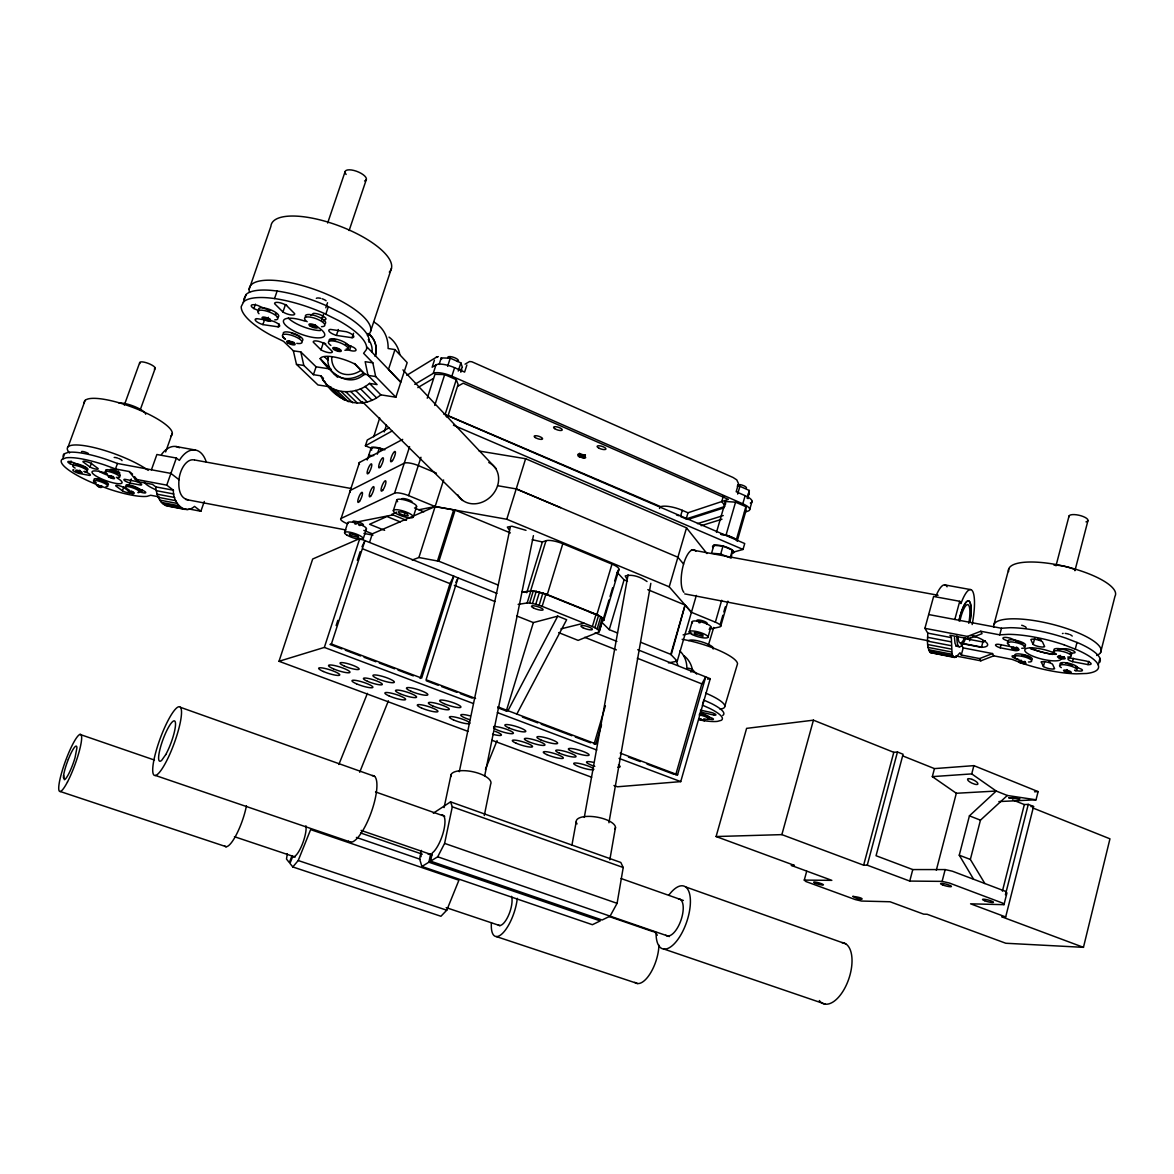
<?xml version="1.0" encoding="UTF-8"?>
<svg xmlns="http://www.w3.org/2000/svg" width="1174" height="1174" viewBox="0 0 1174 1174"><rect width="100%" height="100%" fill="white"/><g stroke="black" fill="none" stroke-linecap="round" stroke-linejoin="round"><path stroke-width="1.5" d="M747.999 498.701L749.335 490.483L739.899 486.271L737.228 486.095M1064.216 644.878L1077.042 649.838A56.895 14.748 13.9 0 1 1086.698 673.465L1076.485 673.847A56.895 14.748 13.9 0 1 1022.715 663.442L1012.105 659.392L993.732 655.84L992.529 653.566L979.586 658.57L961.286 655.019L959.994 652.744L955.944 657.293L930.395 652.568C926.271 647.138 927.739 639.492 927.768 633.109L924.907 628.325L933.609 596.465L959.73 601.293L960.934 603.583A34.897 8.247 -78.7 0 1 972.688 591.373A34.897 8.247 -78.7 0 1 972.175 624.553M955.944 657.293L953.714 657.117L952.07 654.3L951.351 637.629L949.986 635.251L968.741 638.803L982.036 633.667L980.76 631.26L967.435 636.44L924.907 628.325M194.356 459.973A20.237 11.491 -80.6 0 0 179.314 477.143C178.11 485.053 178.331 498.26 188.339 499.845M68.327 759.329L70.058 755.22A17.874 2.994 -69.9 0 1 76.912 747.926L75.019 757.758A17.874 2.994 -69.9 0 1 64.321 779.727L63.616 775.266A17.874 2.994 -69.9 0 1 66.713 763.672L68.327 759.329M63.396 777.79L63.616 775.266M287.322 853.645L286.5 859.074L289.303 862.567L292.077 855.67M441.6 814.815A20.838 6.706 -70.5 0 1 444.066 829.167A20.838 6.706 -70.5 0 1 433.793 851.62L432.34 852.882L430.579 861.158L602.115 920.005L610.069 916.146L617.098 903.334L623.218 867.513L620.811 862.464L450.552 801.871L433.323 813.186M609.834 859.779L615.484 827.406M608.939 822.739L650.822 583.346M584.285 817.398L628.061 574.805M571.929 845.148L576.199 821.829M962.357 643.675L981.464 647.344A21.455 5.547 14.4 0 0 975.755 636.748L972.292 635.794M484.642 776.043L533.422 535.638M484.29 815.534L490.629 784.276A20.457 7.851 11.5 0 0 471.904 771.553A20.457 7.851 11.5 0 0 450.86 776.616M459.313 771.714L510.206 527.61M430.579 861.158L437.697 856.8L444.608 843.402L452.298 806.817L450.552 801.871M421.437 850.416L419.602 858.957L421.906 866.485L428.906 862.186L430.667 853.924L429.391 854.364A20.838 6.706 -70.5 0 1 427.762 853.718M444.095 807.58L451.08 774.561M558.692 632.61L578.136 640.388L599.151 631.832L603.01 618.83L598.593 615.367L589.319 611.992M981.464 647.344L983.166 640.916A21.44 5.606 14.4 0 0 985.309 640.74M806.685 871.269L804.278 880.089L805.863 881.513L855.23 899.563L861.525 901.045L890.024 901.764L923.659 914.15L927.137 914.267L1005.795 943.25L1083.455 947.345L1109.958 838.823L1032.973 808.02M1005.414 894.764L1028.277 804.381L1033.56 806.509L1005.678 916.953L1001.774 916.821L1083.455 947.345M1005.678 916.953L970.575 903.819L1003.975 904.67L1006.925 893.003L1005.81 891.477L952.378 871.211L945.173 869.582L912.77 869.567L876.053 855.729L903.07 754.251L897.464 752.006L893.796 752.329L813.435 720.176L746.605 728.364L716.096 836.534L794.446 865.399L791.232 865.399L831.823 880.353L804.278 880.089M998.883 801.578L1036.04 799.788L1038.11 791.614L973.877 765.639L934.445 768.603L902.733 755.909M1002.405 891.154L1024.344 804.572L1028.277 804.381M1087.931 664.601A6.486 1.688 13.6 0 0 1091.086 663.589A6.486 1.688 13.6 0 0 1086.522 661.109L1071.084 658.159A6.472 1.673 13.7 0 0 1067.973 659.172A6.472 1.673 13.7 0 0 1072.552 661.652L1087.931 664.601L1088.768 661.3M1100.581 652.553L1114.977 596.275A54.943 16.01 13.5 0 0 1064.407 566.279A54.943 16.01 13.5 0 0 1008.627 571.591M1098.262 664.968L1099.95 658.35M973.613 879.267L959.261 855.2L969.431 815.842L996.227 791.041L1007.321 795.488L1036.04 799.788M984.869 883.538L970.355 859.441L980.451 820.171L1007.321 795.488M1066.447 671.777L1065.023 670.941L1069.69 671.851L1066.447 671.777L1067.019 669.562M1075.267 649.149L1076.998 642.457L1065.948 638.172A56.851 14.895 13.9 0 0 1010.124 627.694L1001.481 628.251L928.663 614.545M1072.552 661.652L1073.403 658.365M936.309 870.227L956.326 793.272L932.332 776.63L934.445 768.603M716.096 836.534L781.869 834.626L863.638 865.194L867.263 865.179L909.762 881.072L942.106 881.381L945.173 869.582M956.326 793.272L996.227 791.041L971.734 773.901L973.877 765.639M1074.914 570.725L1087.931 520.742M1060.401 657.968L1058.933 657.102L1059.286 655.752L1060.753 656.618L1060.401 657.968L1062.808 658.423L1064.084 656.677L1062.808 658.423M1058.933 657.102L1060.21 655.356M1041.279 661.989A6.34 1.585 14.1 0 1 1046.313 661.945A6.34 1.585 14.1 0 1 1052.52 664.161L1054.619 668.681A6.31 1.6 13.9 0 1 1049.527 668.71A6.31 1.6 13.9 0 1 1043.407 666.509L1044.655 661.681M909.762 881.072L912.77 869.567M1016.787 649.604L1017.11 648.371L1012.883 648.312L1016.787 649.604L1017.594 649.178L1016.053 648.312L1016.376 647.079L1017.931 647.945M1021.307 662.752L1019.854 661.916L1020.221 660.536L1021.674 661.373L1021.307 662.752L1023.625 663.193L1024.858 661.432L1023.625 663.193M1019.854 661.916L1021.072 660.14M1033.105 644.394L1030.86 639.595A6.53 1.702 14.1 0 1 1036.04 639.478A6.53 1.702 14.1 0 1 1042.439 641.782L1044.64 646.595A6.501 1.702 13.9 0 1 1039.416 646.683A6.501 1.702 13.9 0 1 1033.105 644.394L1034.837 637.79M1055.984 565.839L1069.059 515.944M1018.137 649.648A6.369 1.644 14.1 0 1 1015.231 650.675L1000.233 647.799L1001.099 644.555M1012.883 648.312L1013.221 647.079L1014.762 647.945L1014.439 649.178M863.638 865.194L893.796 752.329M867.263 865.179L897.464 752.006M993.938 624.568L1008.818 568.788M980.76 631.26L999.72 634.855L1001.481 628.251M961.286 655.019L963.194 647.901L960.626 643.337M969.519 640.784L970.458 637.277M954.814 619.476L959.73 601.293M781.869 834.626L813.435 720.176M613.958 785.509L617.392 786.785L680.729 781.62L710.241 678.689L705.706 676.884L701.832 683.899L675.681 774.943L677.589 774.781L705.706 676.884L637.761 649.721M720.704 626.3L727.924 601.161M732.444 552.411L743.025 549.447L744.727 543.547L443.655 413.952M738.138 484.906L736.186 491.73L745.138 495.677A14.073 4.27 16 0 1 750.318 503.044M747.09 498.275L749.335 490.483M730.125 557.973L732.4 550.092L722.993 546.071L713.851 545.338L711.561 553.218L720.719 553.967L728.555 557.312M708.054 636.954L710.93 626.975M716.463 532.394L725.429 501.503L735.555 502.164L745.886 506.684L736.48 539.35L726.09 534.874L721.262 534.508M731.226 558.061L732.4 550.092M737.155 541.287L746.018 510.514L745.886 506.684M709.096 629.249L719.501 627.004A10.727 2.642 16 0 0 715.377 622.176L721.672 600.296M749.746 509.369L752.064 501.283M720.454 623.658L722.861 615.279M723.83 611.933L725.268 606.914M448.629 415.919L660.713 506.669A16.304 4.696 16.5 0 1 682.299 510.338L680.494 516.487L686.188 518.937L687.979 512.774L728.35 499.361L463.216 383.194L457.933 386.173M723.243 496.499L721.775 501.518L725.136 506.082M668.432 662.884L677.237 661.182L696.343 595.409M689.211 632.023L692.102 622.059M737.654 494.078L739.899 486.271M726.09 534.874L735.555 502.164M720.719 553.967L722.993 546.071M744.521 512.187L747.985 511.101A14.088 4.212 16 0 0 742.79 503.793L745.138 495.677M677.237 661.182L670.75 654.358L685.102 605.05L647.813 589.656M671.19 654.828L685.102 605.05M715.377 622.176L691.442 612.314L669.224 586.824L686.526 527.845L525.614 458.726L479.168 451.036M605.402 705.823L594.059 744.125L595.849 743.905L601.528 724.754M617.553 632.991L609.233 629.66L624.084 579.853L617.069 572.281M659.539 508.445L659.979 506.919M608.998 599.987L602.761 620.841A13.134 3.067 16.8 0 0 596.788 614.883L611.992 564.136L562.801 543.723A13.207 3.434 17.2 0 0 545.998 540.715L542.359 541.962L532.233 539.702M610.025 596.524L612.623 587.836M614.706 580.881L617.304 572.193M603.774 620.342L618.859 569.874M599.327 631.04L597.126 628.882L600.824 616.629M598.637 630.042L602.321 617.803M599.151 631.832L602.834 619.623M702.155 720.308L703.637 719.383L703.343 720.381L699.983 719.236L703.343 720.381M702.844 719.867L703.637 719.383M724.842 706.073L737.536 663.765A40.65 9.26 16.9 0 0 682.138 639.302M597.126 628.882L592.371 626.52L596.084 614.237M594.895 627.635L598.593 615.367M708.436 644.966L713.748 627.43M702.8 703.417L703.798 700.086L711.268 703.446A42.015 8.6 16.9 0 1 722.7 715.421M700.482 719.735L700.775 718.737M592.371 626.52L542.153 606.356L545.939 594L533.363 590.727L522.43 592.034M596.788 614.883L547.201 594.866L562.801 543.723M690.943 672.144L691.912 668.989L686.863 667.933A27.486 24.948 -44.5 0 0 679.937 650.983M526.759 592.753L542.359 541.962M530.355 591.681L545.998 540.715M518.13 604.375L527.17 602.966L530.956 590.625M527.17 602.966L529.577 603.084L533.363 590.727M529.577 603.084L532.512 603.524L536.298 591.153M578.577 456.422C573.176 449.246 596.95 462.086 578.577 456.422L579.545 453.252M579.472 456.862L580.44 453.707M532.512 603.524L535.77 604.272L539.556 591.901M580.499 457.273L581.468 454.103M581.57 457.596L582.539 454.441M582.642 457.831L583.595 454.676M497.791 707.775L506.302 710.989L533.363 622.587L557.738 616.145L566.646 619.725L516.839 714.056M583.61 457.948L584.579 454.793M542.153 606.356L539.13 605.256L542.902 592.885M584.432 457.948L585.4 454.793M347.533 523.824A10.742 2.568 18.4 0 1 341.135 518.424L394.567 493.168A11.432 2.92 18.2 0 1 408.625 495.633L435.143 506.537L506.772 519.26L525.614 458.726M420.131 678.455L449.994 583.625L453.766 576.141L421.671 678.102L331.391 644.012L329.997 644.438L341.913 648.928M437.491 560.981L453.692 509.854L435.128 506.581L372.349 533.818L369.605 542.241M412.206 560.042L418.898 557.503L438.915 561.245L455.116 510.103L510.352 532.908M418.898 557.503L443.611 479.961M408.625 495.633L420.967 457.273M404.179 515.474L408.244 515.812L407.393 514.109L402.462 512.084L398.397 511.761L399.263 513.464L404.179 515.474L405.309 511.996M414.774 384.368L433.235 373.391A15.042 4.696 18.7 0 1 451.858 376.208L454.587 367.682L464.611 372.085L466.885 365.011M458.242 371.043L460.868 362.883L450.244 358.158L441.233 357.923L439.135 364.439M427.248 398.221L434.967 374.33L444.682 374.579L456.29 379.672L445.313 413.864L446.56 416.931M413.248 517.074A10.463 2.612 18.2 0 0 399.189 510A10.463 2.612 18.2 0 0 397.531 514.241A10.463 2.612 18.2 0 0 413.248 517.074L416.594 506.625M460.648 370.911L461.558 368.108M460.824 372.217L461.866 368.959M447.734 416.755L458.095 384.456L456.29 379.672M434.409 360.183L432.135 367.227L435.98 364.894A15.027 4.755 18.8 0 1 454.587 367.682M394.567 493.168L409.609 446.634M433.235 373.391L435.98 364.894M393.393 510.485L396.768 500.036M434.747 405.412L444.682 374.579M447.617 366.317L450.244 358.158M359.758 538.543L312.68 559.015L279.016 661.285L324.347 647.417L359.758 538.543L496.91 593.398M363.25 538.734L366.435 528.916M336.146 625.551L337.818 620.4M357.336 560.306L360.125 551.721M331.391 644.012L364.953 540.627L361.988 546.746M373.714 436.787L379.701 417.973M367.198 460.003L371.263 447.573L379.334 447.998L382.68 449.407M344.554 532.585L347.768 522.753M384.221 431.944L386.437 425.149M395.873 397.208L375.665 376.546L372.848 362.839L363.617 353.315L366.479 349.47A66.36 20.618 20.1 0 0 338.758 320.649L323.686 313.165A66.36 20.618 20.1 0 0 243.693 301.718L241.228 306.59A66.36 20.618 20.1 0 0 271.003 335.25L283.536 341.311L293.339 350.806L300.808 351.936L303.831 365.481L313.443 374.682L320.854 375.827C328.603 395.139 355.326 395.726 369.502 383.399L380.846 394.846L395.873 397.208L407.173 362.634L394.978 349.588L388.11 348.517A39.446 32.446 -45.3 0 0 373.743 321.984M377.309 454.235L379.334 447.998M394.978 349.588L388.477 369.414L400.774 382.225L367.286 347.299M341.135 518.424L359.464 462.497L402.682 439.384M372.129 448.6L365.393 445.782L367.286 440.001L389.225 427.747M370.661 331.083L391.47 268.303M368.005 374.8L364.674 374.301L354.416 363.485L364.776 373.978C348.018 388.887 330.217 372.319 320.179 358.598L331.391 369.986M336.395 335.412L352.068 337.716A7.514 2.377 19.7 0 0 353.11 335.294A7.514 2.377 19.7 0 0 346.271 331.714L330.54 329.41A7.514 2.348 19.5 0 0 329.527 331.846A7.514 2.348 19.5 0 0 336.395 335.382L338.376 329.512M335.544 349.793L336.072 348.223L338.743 349.148L338.215 350.718L334.341 348.59L335.823 348.296L339.697 350.424L338.215 350.718M352.068 337.716L353.55 333.269M346.227 348.883L349.485 350.307L350.938 345.934M320.986 349.823L313.238 342.118A7.352 2.26 19.9 0 1 317.024 341.032A7.352 2.26 19.9 0 1 324.714 343.835L332.389 351.54A7.323 2.231 19.8 0 1 328.603 352.596A7.323 2.231 19.8 0 1 320.986 349.823L323.408 342.617A7.308 2.26 19.8 0 0 325.741 343.821M313.443 374.682L316.085 366.816L300.808 351.936M314.529 327.208L316.011 326.9L312.064 324.714L310.582 325.037L314.529 327.208L315.38 324.684M349.118 230.544L366.391 179.343M321.529 320.164L323.041 315.689A7.587 2.421 20.1 0 1 322.014 315.703M321.823 319.68L323.525 314.588M325.814 307.808L327.531 302.731M325.785 314.206L328.324 306.663M327.649 223.031L345.053 171.8M288.232 342.045L288.687 340.68L289.993 341.883L289.523 343.248L292.194 344.143L294.014 342.441L288.232 342.045L289.523 343.248M292.194 344.143L292.649 342.779M264.884 318.785L262.888 324.611L278.106 326.842L279.104 323.921M282.949 311.99L274.628 303.714A7.66 2.421 20.4 0 1 278.443 302.466A7.66 2.421 20.4 0 1 286.427 305.401L294.674 313.678A7.616 2.392 20.3 0 1 290.858 314.881A7.616 2.392 20.3 0 1 282.949 311.99L285.487 304.55A7.616 2.421 20.4 0 0 286.647 305.211M269.682 318.565L269.169 320.062L267.731 320.385L265.016 319.46L265.529 317.963M274.54 298.578L277.123 291.035M268.391 317.303L267.877 318.8L269.169 320.062M267.731 320.385L268.244 318.888L263.724 318.198L265.016 319.46M243.341 302.408L245.909 294.982M249.152 289.318L270.901 226.318A63.998 22.233 20.6 0 1 340.753 226.509A63.998 22.233 20.6 0 1 389.298 272.104M258.94 310.772L253.892 308.571L255.418 304.139M188.882 508.958L200.871 511.262L204.305 501.474M200.871 511.262L194.532 506.405C183.716 516.061 172.461 501.034 173.4 490.218L166.752 485.141L176.364 458.036L156.89 454.499L151.431 469.791M138.429 491.128L141.482 492.361L142.436 489.69M165.637 451.931L172.299 433.191M130.446 492.596A5.386 1.189 19.9 0 1 127.584 492.698A5.386 1.189 19.9 0 1 122.404 490.82L123.872 486.843M129.859 483.042L140.675 485.082A5.488 1.218 20 0 0 140.88 483.717A5.488 1.218 20 0 0 135.656 481.325L124.826 479.286A5.488 1.218 20 0 0 124.649 480.65A5.488 1.218 20 0 0 129.859 483.042L131.312 479.007M129.888 492.229L130.241 491.231C139.662 495.281 124.928 491.745 131.4 492.009L131.767 490.996M131.635 493.051L131.987 492.038L133.631 492.332M113.438 476.483L113.1 478.17L109.652 477.026L110.077 475.852L113.511 477.011M109.652 477.026L111.677 475.646M111.413 477.862L111.838 476.688M97.31 484.789A48.501 10.654 20.1 0 1 62.105 459.283L66.037 457.831A48.501 10.654 20.1 0 1 105.058 465.109L115.492 468.954L117.473 463.481L170.905 473.401L179.02 479.711M140.044 410.401L155.247 368.181M117.488 473.841L118.457 471.126M124.327 405.059L139.633 362.81M99.673 486.931L100.069 485.86L101.698 486.168L101.316 487.239L99.673 486.931L97.941 486.124L98.337 485.038M101.316 487.239L101.61 485.669M79.04 471.992C84.396 472.682 73.14 469.101 79.04 471.992L79.715 470.172M73.727 469.644A5.459 1.189 20.2 0 0 73.683 471.038A5.459 1.189 20.2 0 0 78.922 473.401L79.891 470.745M91.513 462.967L90.031 467.032L83.031 461.881A5.562 1.233 20.3 0 1 85.335 461.353A5.562 1.233 20.3 0 1 91.161 463.407L98.117 468.543A5.547 1.262 20.2 0 1 95.754 469.072A5.547 1.262 20.2 0 1 89.972 467.032M62.648 459.093L64.629 453.678L68.019 452.401A48.472 10.771 20.2 0 1 107.039 459.621L117.473 463.481M68.165 446.692L85.13 400.363M73.214 464.963L70.102 463.715L71.086 461.015M292.81 866.955L298.211 860.527L310.626 829.622L458.917 880.207L446.766 910.217L440.925 916.263L292.81 866.955L289.963 863.404L292.737 856.492L293.427 856.829A17.478 4.681 -70.5 0 0 302.261 844.37A17.478 4.681 -70.5 0 0 305.9 825.792M338.86 764.479L367.418 693.364M359.684 772.228L388.403 700.819M485.42 769.352L497.057 740.603M243.766 299.223L246.247 294.292A66.302 20.824 20.1 0 1 326.225 305.622L341.282 313.12A66.302 20.824 20.1 0 1 368.915 342.133M455.835 582.363L458.095 577.872L426.074 679.761L475.558 698.457M557.738 616.145L507.975 710.696L506.302 710.989M363.588 374.946L364.776 373.978M310.655 315.498L313.37 313.399A7.631 2.421 20.1 0 1 321.104 315.131A7.631 2.421 20.1 0 1 326.049 318.976L323.29 321.06M325.565 383.282C338.406 402.168 362.062 410.372 380.846 394.846M932.728 652.773L934.049 651.893M436.038 357.41L438.328 356.588M406.791 375.313L437.139 356.735M417.827 387.611L433.118 378.615M465.036 364.175L469.571 361.519L471.904 361.783L733.075 477.495L736.758 479.858L738.314 483.174M365.393 445.782L391.984 431.078M396.709 512.143L391.705 514.388L406.439 520.361M955.724 655.943L980.818 660.815L993.732 655.84M64.629 453.678L64.086 453.883A48.472 10.771 20.2 0 0 63.264 456.598M686.188 518.937L724.197 506.684M687.832 519.48L723.903 507.887M697.503 523.648L723.228 515.562M701.157 525.703L721.981 519.216M560.923 628.897L584.021 623.145M683.107 634.885L691.765 633.006M352.611 521.828L353.433 520.992L357.938 521.784L392.952 514.872M414.481 507.96L418.898 509.765L435.143 506.537M707.584 679.144L710.241 678.689M1015.759 655.444L1012.179 655.928A6.296 1.614 14.1 0 0 1019.017 659.553M1057.569 649.78L1065.508 648.708A6.545 1.717 13.7 0 1 1072.566 650.425A6.545 1.717 13.7 0 1 1074.826 652.803L1070.042 653.434M932.332 776.63L971.734 773.901M999.72 634.855L1008.363 634.327A56.895 14.748 13.9 0 1 1064.216 644.878M1034.558 791.79L1038.11 791.614M1030.933 806.626L1033.56 806.509M115.492 468.954L129.169 471.522L135.245 479.212L138.649 481.766L152.444 484.363L155.804 486.902C156.347 494.988 160.31 506.376 170.069 506.185M957.705 646.287L956.619 646.228L955.034 643.455L954.462 637.555M373.743 455.615L368.724 455.336L369.208 456.246M748.308 493.975L749.335 494.049M256.71 318.638L271.986 320.869A7.455 2.289 20.3 0 1 278.884 324.42A7.455 2.289 20.3 0 1 278.106 326.842M372.848 362.839L365.158 361.68L368.02 375.372L377.074 384.588L369.502 383.399M293.339 350.806L296.479 364.351L303.831 365.481M316.085 366.816L330.833 369.091M368.02 375.372L375.665 376.546M330.995 386.994L317.963 384.955L296.479 364.351M497.585 485.698L516.222 488.912L677.912 557.239L683.591 564.092M175.953 446.531L195.266 450.009M944.688 584.872L970.502 589.583M194.811 460.017L350.923 488.472M691.471 549.858L938.07 595.262M135.245 479.212L166.752 485.141M155.804 486.902L173.4 490.218M78.922 473.401L89.503 475.411A5.459 1.189 20.2 0 0 89.576 474.032A5.459 1.189 20.2 0 0 84.337 471.654M156.303 490.673L173.884 494.005M972.233 636.088L975.755 636.748M1011.827 646.845L998.443 644.291A6.354 1.644 14.2 0 0 995.596 645.333A6.354 1.644 14.2 0 0 1000.233 647.799M964.5 638.48L983.827 642.163L983.166 640.916M1059.858 656.692L1063.732 658.012M157.125 494.181L174.691 497.512M185.624 499.434L345.948 529.988M363.955 533.422L372.965 535.139M159.048 496.851L150.683 495.267L147.029 496.353A48.501 10.654 20.1 0 1 108.962 489.074L102.27 486.608M158.285 497.336L175.821 500.682M159.723 500.095L177.245 503.441M927.768 633.109L951.351 637.629M962.431 643.396L981.523 647.065M927.533 637.291L951.072 641.826M684.736 593.883L928.883 640.872M955.812 646.067L959.407 646.757M963.194 647.901L992.529 653.566M161.425 502.384L178.932 505.745M163.362 504.174L180.84 507.52M165.475 505.422L187.488 509.531M167.721 506.097L185.169 509.443M927.504 641.121L951.013 645.656M1020.705 661.534L1024.491 662.811M927.68 644.511L951.16 649.061M928.076 647.402L951.512 651.966M928.678 649.75L952.07 654.3M929.456 651.467L952.804 656.031M930.395 652.568L954.77 657.543M714.247 715.127L703.49 712.735A4.769 0.969 16.8 0 1 700.423 711.488M942.106 881.381L949.326 883.009L1002.845 903.173L1003.975 904.67M521.682 591.579L525.072 592.356M535.77 604.272L539.13 605.256M357.938 521.784L358.334 521.887A5.723 1.365 18.4 0 1 362.854 524.103A5.723 1.365 18.4 0 1 362.473 525.424M60.241 791.511L226.23 846.733M496.294 936.559L637.526 983.533M234.433 836.695L295.188 857.049M446.193 907.634L500.007 925.67M298.211 860.527L446.766 910.217M356.412 837.429L420.043 859.236M428.906 862.186L600.252 920.9L592.4 924.701L421.906 866.485M155.408 775.456L350.967 842.213M664.073 949.106L825.351 1004.166M361.108 830.414L432.12 854.863M437.697 856.8L669.4 936.559M79.993 734.425L154.469 760.062M609.159 916.542L652.392 931.422A27.207 11.447 -71.6 0 1 657.293 935.267M360.55 832.953L422.302 854.188M444.608 843.402L617.098 903.334M375.533 791.936L444.711 816.326M621.105 878.534L683.371 900.487M180.444 707.32A36.541 7.396 -69.8 0 1 165.167 763.614A36.541 7.396 -69.8 0 1 155.746 752.343A36.541 7.396 -69.8 0 1 180.444 707.32L374.609 776.352M685.557 886.898L845.764 943.867M452.298 806.817L623.218 867.513M279.016 661.285L467.956 731.358M491.994 740.28L591.623 777.232M324.347 647.417L473.416 703.549M497.394 712.589L596.774 750.01M619.05 758.389L680.729 781.62M497.732 706.836L595.849 743.905M620.224 753.106L677.589 774.781M345.303 650.205L360.609 655.987M364.013 657.279L375.915 661.769M379.319 663.046L394.625 668.828M398.03 670.119L413.336 675.886M426.235 680.759L438.151 685.264M441.556 686.555L456.891 692.337M460.311 693.629L472.227 698.134M522.43 717.079L537.78 722.876M541.185 724.167L571.885 735.76M575.304 737.037L590.654 742.834M628.501 757.127L640.3 761.588M647.035 764.127L673.993 774.312M959.261 855.2L970.355 859.441M1076.998 642.457L1078.774 643.147A56.851 14.895 13.9 0 1 1099.715 662.327M969.431 815.842L980.451 820.171M584.725 637.321L616.379 649.882M516.648 615.939L533.363 622.587M595.203 632.742L616.878 641.386M1012.546 799.846L1024.344 804.572M362.927 548.948L449.994 583.625M454.323 585.356L494.812 601.484M637.321 658.218L701.832 683.899M438.915 561.245L497.981 584.975M640.828 642.339L670.75 654.358M83.002 466.46L72.025 462.057A5.532 1.218 20.3 0 0 67.931 461.617A5.532 1.218 20.3 0 0 70.102 463.715M545.939 594L595.512 614.017M384.617 530.325L369.605 524.279L386.95 516.516L400.275 521.916M363.837 530.384L371.997 533.671M704.283 714.995L712.471 718.327A4.711 0.954 16.7 0 1 712.926 719.545A4.711 0.954 16.7 0 1 708.494 718.782M418.898 509.765L423.887 511.805M624.084 579.853L627.474 581.262M506.772 519.26L669.224 586.824M436.434 473.166L418.296 465.579A11.402 3.096 18.4 0 0 404.252 463.187L350.336 490.38A10.713 2.7 18.6 0 0 350.322 492.2M516.222 488.912L560.526 507.652M453.457 425.208L743.025 549.447M682.299 510.338L687.979 512.774M1072.537 665.32L1069.514 664A6.398 1.644 13.7 0 0 1065.889 663.207M1075.575 666.656L1081.636 669.297A6.384 1.629 13.7 0 1 1081.137 671.044A6.384 1.629 13.7 0 1 1074.592 670.149M1023.112 643.748L1010.653 638.318A6.442 1.688 14.1 0 0 1004.122 637.453A6.442 1.688 14.1 0 0 1003.829 639.316L1008.495 641.342M451.858 376.208L742.79 503.793M269.903 310.772L257.62 305.401A7.587 2.348 20.5 0 0 251.53 305.137A7.587 2.348 20.5 0 0 253.892 308.571M345.494 343.835L353.682 347.416A7.396 2.289 19.6 0 1 355.649 350.644A7.396 2.289 19.6 0 1 349.485 350.307M702.287 705.09L709.756 708.436A42.029 8.511 16.9 0 1 721.232 720.337L717.446 721.379A42.029 8.511 16.9 0 1 698.662 719.765M526.011 530.34L511.937 526.216L507.329 527.097L509.399 530.178M101.228 486.74L97.941 486.124M111.251 476.82L113.012 477.657M122.448 490.82L115.786 485.933A5.4 1.174 20 0 1 118.104 485.464A5.4 1.174 20 0 1 123.754 487.459L130.373 492.332M129.169 471.522L132.589 474.091M176.364 458.036L179.373 460.384A30.186 17.14 -80.6 0 1 206.257 461.998M626.769 578.767L625.214 575.964C632.507 573.851 641.063 577.241 647.021 581.526M292.253 342.603L293.559 343.806M332.506 388.638L344.202 399.952M322.894 379.789L325.506 382.313M332.051 388.638L337.32 394.625M328.793 386.246L340.519 397.575M336.644 390.384L348.311 401.699M320.854 375.827L323.466 378.366M341.12 391.456L352.743 402.77M345.831 391.837L357.424 403.152M350.688 391.5L362.223 402.829M333.548 373.332L337.466 377.192M362.238 401.596L462.659 500.476M355.59 390.458L367.08 401.816M324.479 356.735L328.016 360.242L327.81 357.234A26.444 21.748 -45.2 0 0 338.303 376.619A26.444 21.748 -45.2 0 0 362.443 373.772M602.057 622.514L609.233 629.66M360.433 388.741L371.865 400.114M365.099 386.378L376.487 397.781M402.931 369.869L496.03 468.47M691.912 668.989L696.637 674.037M685.528 605.549L691.442 612.3M686.526 527.845L706.953 553.57M134.599 476.644L138.649 481.766M967.435 636.44L968.741 638.803M979.586 658.57L980.818 660.815M371.263 447.573L371.732 448.497M333.313 388.565L334.663 391.162M1041.294 661.989L1043.407 666.509M441.233 357.923L441.673 359.127M460.868 362.883L462.38 367.345M713.851 545.338L713.924 546.145M725.429 501.503L725.591 504.13M678.352 898.741A19.488 8.335 -71.1 0 1 680.979 920.196A19.488 8.335 -71.1 0 1 665.746 935.223M669.136 894.749A33.136 14.161 -71.1 0 1 690.224 897.552A33.136 14.161 -71.1 0 1 674.214 943.837A33.136 14.161 -71.1 0 1 656.09 932.449M841.802 942.561A32.05 15.981 -71.6 0 1 847.892 981.391A32.05 15.981 -71.6 0 1 819.305 1000.527M372.07 775.574A35.22 10.184 -70.3 0 1 371.233 812.379A35.22 10.184 -70.3 0 1 348.502 841.171M511.468 896.334A16.465 5.899 -71.1 0 1 508.195 916.102A16.465 5.899 -71.1 0 1 498.187 924.892M517.294 898.33A27.985 10.038 -71.1 0 1 502.252 933.638A27.985 10.038 -71.1 0 1 491.436 922.632M658.922 945.143A27.207 11.447 -71.6 0 1 649.809 974.171A27.207 11.447 -71.6 0 1 634.782 982.315M246.437 805.819A29.467 7.073 -70.3 0 1 235.578 836.123A29.467 7.073 -70.3 0 1 224.572 845.852M959.877 620.987A19.562 4.623 -78.8 0 1 967.875 604.654A19.562 4.623 -78.8 0 1 968.785 623.335M964.456 638.128A19.562 4.623 -78.8 0 1 958.101 636.631M965.747 638.01A23.392 5.518 -78.8 0 1 956.942 635.926M993.82 627.165A55.222 14.704 13.8 0 1 1056.424 625.39A55.222 14.704 13.8 0 1 1096.707 655.459M1052.608 654.461A55.222 14.704 13.8 0 1 1030.552 648.752M1054.032 565.178A17.639 5.224 13.4 0 1 1056.571 565.222M1057.935 565.31A17.639 5.224 13.4 0 1 1075.105 569.742M1069.059 516.765A9.744 3.126 13.1 0 1 1081.034 515.782A9.744 3.126 13.1 0 1 1085.994 521.858M1021.629 655.297A5.063 1.291 14 0 1 1024.154 655.782M1026.516 656.589A5.063 1.291 14 0 1 1027.441 657.044M1060.694 664.733A9.054 2.319 13.7 0 1 1068.868 663.295A9.054 2.319 13.7 0 1 1076.954 668.446M1069.499 664.484A5.122 1.306 13.7 0 1 1070.747 664.866M1054.575 650.807A9.231 2.421 13.7 0 1 1062.866 649.251A9.231 2.421 13.7 0 1 1071.128 654.564M1062.455 633.564A5.21 1.394 13.6 0 1 1063.13 633.388M1065.214 633.402A5.21 1.394 13.6 0 1 1069.103 634.283M1070.248 634.723A5.21 1.394 13.6 0 1 1071.172 635.193M1071.833 635.677A5.21 1.394 13.6 0 1 1072.17 636.117M1008.026 641.312A9.113 2.392 14.1 0 1 1018.9 641.077A9.113 2.392 14.1 0 1 1023.889 646.082M1016.009 641.43A5.151 1.35 14.1 0 1 1017.33 641.723M1021.674 625.272A5.151 1.379 14 0 1 1024.08 626.094M1025.019 626.564A5.151 1.379 14 0 1 1026.076 627.855M1014.996 655.327A8.952 2.289 14 0 1 1024.579 654.857A8.952 2.289 14 0 1 1031.682 659.729M1061.311 667.624A9.054 2.319 13.7 0 1 1062.353 664.66A9.054 2.319 13.7 0 1 1074.283 667.375A9.054 2.319 13.7 0 1 1075.252 670.809M1055.191 653.757A9.231 2.407 13.7 0 1 1056.835 650.66A9.231 2.407 13.7 0 1 1069.426 653.977A9.231 2.407 13.7 0 1 1067.738 657.058M1017.917 659.583A8.952 2.289 14.1 0 1 1016.567 655.826A8.952 2.289 14.1 0 1 1029.407 658.761A8.952 2.289 14.1 0 1 1028.483 662.004M1021.732 648.283A9.113 2.377 14.1 0 0 1024.462 647.901L1025.019 647.417A9.113 2.377 14.1 0 0 1021.483 644.335L1019.443 643.557A9.113 2.377 14.1 0 0 1010.653 641.885L1007.409 642.78A9.113 2.377 14.1 0 0 1009.317 645.01M1061.076 657.851A18.755 4.857 13.9 0 1 1039.592 658.482A18.755 4.857 13.9 0 1 1027.03 648.268A18.755 4.857 13.9 0 1 1056.395 654.05M1022.216 654.828A6.325 1.629 14 0 1 1025.783 655.606M1026.927 655.987A6.325 1.629 14 0 1 1030.376 658.056M1061.678 663.736A6.398 1.644 13.7 0 1 1061.883 663.457M1055.822 654.358A18.755 4.916 13.9 0 1 1030.376 647.666M1041.147 640.079A6.501 1.732 13.9 0 1 1037.537 639.096M1049.996 662.019A6.31 1.614 13.8 0 1 1048.808 661.696M935.986 595.937A34.75 8.585 -78.8 0 1 947.051 586.809M69.545 453.003A47.077 10.625 20.2 0 1 91.91 447.089A47.077 10.625 20.2 0 1 148.247 470.392M84.22 403.254A46.872 11.535 20.5 0 1 132.501 407.261A46.872 11.535 20.5 0 1 170.964 435.892M119.058 403.152A15.042 3.757 20.6 0 1 134.805 406.63A15.042 3.757 20.6 0 1 145.708 414.231M139.955 363.544A8.321 2.245 20.9 0 1 148.262 363.397A8.321 2.245 20.9 0 1 154.293 369.047M114.186 457.464A4.417 1.013 20.2 0 1 117.708 458.109M118.794 458.506A4.417 1.013 20.2 0 1 122.023 460.634M109.901 471.038A4.432 0.983 20.1 0 1 111.735 471.376M112.807 471.699A4.432 0.983 20.1 0 1 114.905 472.55M115.8 473.019A4.432 0.983 20.1 0 1 116.945 473.87M73.316 464.273A7.807 1.717 20.3 0 1 82.165 465.476A7.807 1.717 20.3 0 1 87.199 469.849M78.379 465.08A4.417 0.969 20.3 0 1 80.434 465.638M81.505 466.034A4.417 0.969 20.3 0 1 82.532 466.474M84.132 467.399A4.417 0.969 20.3 0 1 84.601 467.795M94.39 479.917A7.66 1.658 20.1 0 1 101.874 480.21A7.66 1.658 20.1 0 1 107.656 484.789M99.071 480.166A4.329 0.939 20.1 0 1 101.081 480.709M103.151 481.531A4.329 0.939 20.1 0 1 104.016 481.986M105.161 482.808A4.329 0.939 20.1 0 1 105.337 483.13M81.505 451.623A4.402 0.998 20.4 0 1 84.279 451.814A4.402 0.998 20.4 0 1 88.344 453.457M126.264 485.977A7.69 1.688 20 0 1 133.909 486.285A7.69 1.688 20 0 1 139.574 490.864M131.033 486.227A4.344 0.954 20 0 1 133.073 486.77M134.13 487.166A4.344 0.954 20 0 1 135.142 487.606M136.683 488.501A4.344 0.954 20 0 1 137.123 488.883M105.939 470.921A7.836 1.746 20.1 0 1 113.629 471.185A7.836 1.746 20.1 0 1 119.484 475.925M75.136 468.118A7.807 1.702 20.3 0 1 74.989 465.388A7.807 1.702 20.3 0 1 85.805 469.365A7.807 1.702 20.3 0 1 84.029 471.39M95.798 483.086A7.66 1.658 20.1 0 1 95.314 480.43A7.66 1.658 20.1 0 1 105.513 483.849A7.66 1.658 20.1 0 1 105.968 486.506M107.392 474.047A7.836 1.732 20.1 0 1 107.406 471.332A7.836 1.732 20.1 0 1 118.251 475.338A7.836 1.732 20.1 0 1 116.314 477.348M137.842 492.581A7.69 1.688 19.9 0 0 138.958 492.581L139.515 491.422A7.69 1.688 19.9 0 0 136.023 489.162L134.247 488.384A7.69 1.688 19.9 0 0 125.339 487.122L125.647 487.694A7.69 1.688 19.9 0 0 129.169 489.954M117.283 478.112A15.996 3.522 20.1 0 1 115.067 483.248A15.996 3.522 20.1 0 1 92.658 473.43A15.996 3.522 20.1 0 1 106.408 473.357M155.262 489.514A18.74 4.212 19.9 0 1 144.314 481.971M110.429 469.248A5.547 1.233 20.1 0 1 115.859 470.598A5.547 1.233 20.1 0 1 119.851 473.034M141.482 492.361A5.415 1.189 19.9 0 0 145.635 492.816A5.415 1.189 19.9 0 0 143.683 490.835L131.415 485.904A5.43 1.189 20 0 0 130.431 485.64M127.262 485.449A5.43 1.189 20 0 1 129.536 485.434M97.295 479.432A5.415 1.174 20.1 0 1 98.733 479.594M99.629 479.799A5.415 1.174 20.1 0 1 106.496 483.116M95.975 482.602A5.4 1.174 20.1 0 1 94.903 481.839M84.572 467.091A5.518 1.203 20.3 0 1 85.981 467.942M86.45 468.338A5.518 1.203 20.3 0 1 86.817 468.954M108.316 475.47A15.981 3.551 20.2 0 1 98.851 471.214M161.469 454.529A30.069 17.317 -80.7 0 1 179.431 447.764M705.721 693.115A40.811 8.482 16.9 0 1 720.029 709.125M688.742 640.593A13.061 3.023 16.9 0 1 703.813 642.53A13.061 3.023 16.9 0 1 713.132 648.987M699.572 713.337A6.692 1.35 16.8 0 1 707.35 715.744A6.692 1.35 16.8 0 1 708.597 717.798M700.32 714.203A3.771 0.763 16.8 0 1 701.92 714.438M703.784 714.966A3.771 0.763 16.8 0 1 705.442 715.641M706.044 715.979A3.771 0.763 16.8 0 1 706.484 716.698M699.102 714.907A6.692 1.335 16.8 0 1 708.333 718.194A6.692 1.335 16.8 0 1 704.327 718.943M714.291 715.142A4.769 0.983 16.9 0 0 715.744 714.482A4.769 0.983 16.9 0 0 711.855 712.633L701.054 710.255A4.769 0.969 16.8 0 0 700.423 710.211M700.056 713.704A4.725 0.954 16.8 0 1 702.639 714.335M683.972 655.708A27.251 24.771 -44.4 0 1 692.66 671.528M676.121 660.815A18.432 16.715 -44.5 0 1 677.706 664.954M368.298 339.491A22.101 18.182 -45.2 0 1 372.114 351.862M360.697 370.558A22.101 18.182 -45.2 0 1 340.519 372.95A22.101 18.182 -45.2 0 1 331.772 356.691M249.504 292.282A64.394 20.53 20.2 0 1 316.907 290.286A64.394 20.53 20.2 0 1 367.403 335.529M346.125 174.456A11.344 4.3 21.1 0 1 349.426 169.819A11.344 4.3 21.1 0 1 363.162 174.677A11.344 4.3 21.1 0 1 364.556 180.972M305.563 316.921A10.757 3.405 20.1 0 1 316.041 315.967A10.757 3.405 20.1 0 1 325.169 323.657M258.838 310.185A10.698 3.317 20.4 0 1 270.284 309.687A10.698 3.317 20.4 0 1 277.225 317.332M316.349 298.328A6.075 1.966 20.2 0 1 320.619 298.328M322.116 298.768A6.075 1.966 20.2 0 1 326.078 300.749M283.433 334.15A10.434 3.184 20.1 0 1 293.456 333.313A10.434 3.184 20.1 0 1 302.437 340.651M329.336 340.959A10.493 3.258 19.7 0 1 339.682 340.152A10.493 3.258 19.7 0 1 348.458 347.504M307.162 321.749A10.757 3.39 20.1 0 1 307.867 316.921A10.757 3.39 20.1 0 1 322.263 321.852A10.757 3.39 20.1 0 1 321.485 326.666M258.97 313.722A10.713 3.317 20.4 0 1 262.286 310.215A10.713 3.317 20.4 0 1 275.787 315.454A10.713 3.317 20.4 0 1 274.745 319.856M330.892 345.464A10.493 3.243 19.7 0 1 331.743 340.886A10.493 3.243 19.7 0 1 345.787 345.699A10.493 3.243 19.7 0 1 344.877 350.248M296.802 343.351A10.434 3.17 20.1 0 0 300.559 343.41L301.659 342.969A10.434 3.17 20.1 0 0 292.664 335.661L290.095 334.883A10.434 3.17 20.1 0 0 282.817 334.795L282.391 335.529A10.434 3.17 20.1 0 0 285.018 338.787M316.833 326.533A21.88 6.795 20.1 0 1 315.557 337.76A21.88 6.795 20.1 0 1 284.152 323.466A21.88 6.795 20.1 0 1 305.079 321.192M320.179 358.598A24.463 7.382 19.5 0 1 354.313 363.793M331.127 339.932A7.411 2.304 19.8 0 1 335.94 339.888M285.502 339.301A7.338 2.231 20.1 0 1 283.022 336.894M291.49 333.313A7.382 2.26 20.1 0 1 296.802 335.25M297.932 335.881A7.382 2.26 20.1 0 1 300.133 337.774M262.888 324.582A7.455 2.275 20.1 0 1 255.976 321.06A7.455 2.275 20.1 0 1 256.739 318.653M275.494 313.458A7.558 2.348 20.4 0 1 276.272 314.118M320.37 330.584A21.866 6.868 20.1 0 1 288.29 318.11M388.99 337.099A38.962 32.182 -45.2 0 1 399.762 354.255M713 547.568A11.08 3.096 16 0 1 724.402 546.453A11.08 3.096 16 0 1 732.591 553.35M720.807 534.317A11.065 3.14 16 0 1 723.36 534.64M726.134 535.241A11.065 3.14 16 0 1 736.626 540.348M397.648 501.738A10.449 2.671 18.3 0 1 406.307 500.403A10.449 2.671 18.3 0 1 416.007 507.153M692.499 622.807A9.788 2.392 16.1 0 1 702.448 622.279A9.788 2.392 16.1 0 1 709.8 627.914M698.794 622.631A5.342 1.306 16.1 0 1 700.012 622.807M347.93 523.443A9.832 2.348 18.4 0 1 357.747 523.56A9.832 2.348 18.4 0 1 365.95 529.386M354.856 523.912A5.371 1.277 18.4 0 1 356.133 524.206M358.774 525.072A5.371 1.277 18.4 0 1 359.978 525.6M371.703 450.141A11.138 3.038 18.7 0 1 373.391 447.162A11.138 3.038 18.7 0 1 384.837 449.847M380.347 449.965A5.327 1.453 18.7 0 1 381.667 450.361M445.973 414.994A11.813 3.507 18.6 0 1 446.795 416.168M737.712 484.466A5.268 1.629 16 0 1 743.846 485.757A5.268 1.629 16 0 1 746.297 488.267M447.793 357.762A5.621 1.805 18.8 0 1 454.397 357.615A5.621 1.805 18.8 0 1 457.39 361.504M421.158 856.682A16.994 2.363 21.7 0 1 421.07 855.332M577.05 823.913A19.914 7.499 10.1 0 1 595.291 816.869A19.914 7.499 10.1 0 1 614.912 829.284M676.547 514.975A16.319 4.667 16.5 0 1 678.572 515.709M723.962 496.617A17.302 5.254 16 0 1 722.92 495.722M493.579 726.559A10.786 1.878 16.9 0 1 509.443 730.419A10.786 1.878 16.9 0 1 509.399 733.501A10.786 1.878 16.9 0 1 493.564 728.041M469.908 719.779A10.874 1.893 17.1 0 1 460.766 715.113A10.874 1.893 17.1 0 1 469.717 715.788M618.404 765.008A10.713 1.864 16.4 0 1 617.641 767.15M594.807 766.373A10.581 1.805 16.4 0 1 586.501 762.308A10.581 1.805 16.4 0 1 593.208 762.293M495.164 731.343A10.654 1.82 16.9 0 1 501.342 735.188A10.654 1.82 16.9 0 1 492.537 734.234M593.604 769.557A10.449 1.761 16.5 0 1 577.946 766.24A10.449 1.761 16.5 0 1 578.767 763.379A10.449 1.761 16.5 0 1 593.736 769.117M611.992 564.136A13.075 3.361 16.8 0 1 617.817 570.461M534.493 591.549A13.281 3.126 17.1 0 1 547.201 594.866M401.728 499.434A5.709 1.468 18.3 0 1 403.607 498.568A5.709 1.468 18.3 0 1 408.978 499.948L410.24 500.52A5.709 1.468 18.3 0 1 412.03 501.694M488.766 462.497A23.187 19.885 -45.1 0 1 491.451 495.927A23.187 19.885 -45.1 0 1 457.728 494.738M683.884 592.342A22.262 7.836 -79.7 0 1 683.576 564.122A22.262 7.836 -79.7 0 1 695.918 551.12M697.591 621.472A5.342 1.306 16.1 0 1 698.515 619.989A5.342 1.306 16.1 0 1 705.134 621.706A5.342 1.306 16.1 0 1 706.484 623.79M359.435 464.405A10.683 2.832 18.7 0 1 359.464 462.497M96.517 485.2C101.918 490.306 104.78 485.478 96.517 485.2M128.45 491.304C134.041 496.763 137.681 491.833 128.45 491.304M698.941 718.884L704.444 720.587L698.941 718.884M165.739 754.589L161.719 760.297A21.484 4.358 -69.8 0 1 162.716 740.266A21.484 4.358 -69.8 0 1 175.366 722.303A21.484 4.358 -69.8 0 1 165.739 754.589M852.94 896.378C861.613 901.984 868.29 898.198 852.94 896.378M1008.76 797.733L1019.707 798.878L1008.76 797.733M352.978 534.111L349.236 533.788L350.16 535.329L358.569 537.531L357.659 535.99L352.978 534.111M698.486 633.153L694.245 632.683L694.392 634.004L703.006 636.279L702.874 634.958L698.486 633.153M972.013 779.389L970.693 778.964A5.518 1.702 25 0 0 967.552 779.169L967.934 780.314A5.855 1.805 25 0 0 972.087 783.205L974.758 784.203A5.518 1.702 25 0 0 977.913 784.012L977.546 782.867A5.855 1.805 25 0 0 973.378 779.947L972.013 779.389M814.961 883.083A5.107 0.748 15.5 0 0 823.253 885.02A5.107 0.748 15.5 0 0 817.368 882.452A5.107 0.748 15.5 0 0 814.961 883.083M984.722 900.751A5.665 0.88 14.7 0 0 993.439 902.366A5.665 0.88 14.7 0 0 985.866 899.475A5.665 0.88 14.7 0 0 984.722 900.751M942.839 885.005A5.679 0.91 14.9 0 0 951.439 886.546A5.679 0.91 14.9 0 0 943.617 883.596A5.679 0.91 14.9 0 0 942.839 885.005M67.49 781.928A30.377 5.078 -69.9 0 0 81.211 734.968A30.377 5.078 -69.9 0 0 61.87 771.964A30.377 5.078 -69.9 0 0 67.49 781.928M968.447 600.853A23.392 5.518 -78.8 0 0 958.938 620.914A23.392 5.532 -78.7 0 1 968.433 600.912A23.392 5.518 -78.8 0 1 969.885 622.249A23.392 5.532 -78.7 0 0 968.433 600.912M1019.913 662.65A3.889 0.983 14.1 0 0 1025.929 663.354A3.889 0.983 14.1 0 0 1020.676 661.079A3.889 0.983 14.1 0 0 1019.913 662.65M1012.957 649.061A3.962 1.027 14.1 0 0 1019.076 649.75A3.962 1.027 14.1 0 0 1013.705 647.417A3.962 1.027 14.1 0 0 1012.957 649.061M1058.963 657.866A4.006 1.042 13.7 0 0 1065.2 658.585A4.006 1.042 13.7 0 0 1059.843 656.237A4.006 1.042 13.7 0 0 1058.963 657.866M1065.009 671.675A3.933 0.998 13.7 0 0 1071.158 672.394A3.933 0.998 13.7 0 0 1065.904 670.119A3.933 0.998 13.7 0 0 1065.009 671.675M109.153 477.172A3.405 0.748 20.1 0 0 114.465 478.596A3.405 0.748 20.1 0 0 110.385 476.248A3.405 0.748 20.1 0 0 109.153 477.172M76.794 471.302A3.39 0.734 20.2 0 0 82.063 472.726A3.39 0.734 20.2 0 0 77.939 470.378A3.39 0.734 20.2 0 0 76.794 471.302M375.284 356.162A26.444 21.748 -45.2 0 0 367.99 333.445A26.444 21.748 -45.3 0 1 375.254 356.221M333.768 349.441A4.564 1.409 19.7 0 0 341.12 351.29A4.564 1.409 19.7 0 0 336.175 347.783A4.564 1.409 19.7 0 0 333.768 349.441M287.733 342.867A4.535 1.379 20 0 0 294.982 344.701A4.535 1.379 20 0 0 289.949 341.194A4.535 1.379 20 0 0 287.733 342.867M263.24 319.108A4.652 1.438 20.4 0 0 270.651 320.957A4.652 1.438 20.4 0 0 265.441 317.318A4.652 1.438 20.4 0 0 263.24 319.108M310.009 325.932A4.681 1.468 20 0 0 317.494 327.81A4.681 1.468 20 0 0 312.372 324.156A4.681 1.468 20 0 0 310.009 325.932M692.161 634.488A9.788 2.348 16.1 0 0 707.805 637.511A9.788 2.348 16.1 0 0 695.933 631.407A9.788 2.348 16.1 0 0 692.161 634.488M346.814 535.021A9.847 2.304 18.4 0 0 362.751 539.204A9.847 2.304 18.4 0 0 352.127 532.732A9.847 2.304 18.4 0 0 346.814 535.021M535.227 437.535A4.388 1.321 17.8 0 0 542.373 439.149A4.388 1.321 17.8 0 0 537.648 435.965A4.388 1.321 17.8 0 0 535.227 437.535M598.725 448.028A4.593 1.409 17.2 0 0 605.887 449.128A4.593 1.409 17.2 0 0 600.017 445.871A4.593 1.409 17.2 0 0 598.725 448.028M554.568 428.583A4.535 1.409 17.6 0 0 561.994 430.256A4.535 1.409 17.6 0 0 557.18 426.94A4.535 1.409 17.6 0 0 554.568 428.583M323.393 671.499A11.065 1.922 17.7 0 0 339.756 675.006A11.065 1.922 17.7 0 0 324.508 668.358A11.065 1.922 17.7 0 0 323.393 671.499M356.514 683.826A10.977 1.908 17.6 0 0 372.892 687.348A10.977 1.908 17.6 0 0 357.909 680.803A10.977 1.908 17.6 0 0 356.514 683.826M389.225 695.991A10.889 1.893 17.4 0 0 405.602 699.528A10.889 1.893 17.4 0 0 390.883 693.086A10.889 1.893 17.4 0 0 389.225 695.991M421.539 708.01A10.801 1.864 17.3 0 0 437.902 711.561A10.801 1.864 17.3 0 0 423.447 705.222A10.801 1.864 17.3 0 0 421.539 708.01M453.443 719.882A10.727 1.849 17.1 0 0 469.82 723.448A10.727 1.849 17.1 0 0 455.615 717.211A10.727 1.849 17.1 0 0 453.443 719.882M528.212 741.513A10.713 1.849 16.7 0 0 544.824 745.152A10.713 1.849 16.7 0 0 531 739.018A10.713 1.849 16.7 0 0 528.212 741.513M344.261 665.996A9.994 1.79 17.7 0 0 359.127 669.151A9.994 1.79 17.7 0 0 345.435 663.105A9.994 1.79 17.7 0 0 344.261 665.996M377.441 678.675A11.27 2.025 17.5 0 0 394.332 682.285A11.27 2.025 17.5 0 0 379.055 675.52A11.27 2.025 17.5 0 0 377.441 678.675M410.915 691.222A11.182 1.996 17.4 0 0 427.82 694.832A11.182 1.996 17.4 0 0 412.808 688.184A11.182 1.996 17.4 0 0 410.915 691.222M443.977 703.593A11.094 1.966 17.2 0 0 460.868 707.232A11.094 1.966 17.2 0 0 446.135 700.687A11.094 1.966 17.2 0 0 443.977 703.593M508.826 727.88A10.933 1.922 16.9 0 0 525.717 731.549A10.933 1.922 16.9 0 0 511.512 725.224A10.933 1.922 16.9 0 0 508.826 727.88M540.656 739.796A10.86 1.908 16.7 0 0 557.533 743.48A10.86 1.908 16.7 0 0 543.577 737.257A10.86 1.908 16.7 0 0 540.656 739.796M572.076 751.565A10.786 1.878 16.5 0 0 588.952 755.264A10.786 1.878 16.5 0 0 575.245 749.129A10.786 1.878 16.5 0 0 572.076 751.565M333.328 668.784A11.212 1.981 17.7 0 0 349.955 672.32A11.212 1.981 17.7 0 0 334.546 665.555A11.212 1.981 17.7 0 0 333.328 668.784M367.506 681.316A9.891 1.746 17.6 0 0 382.298 684.471A9.891 1.746 17.6 0 0 368.841 678.557A9.891 1.746 17.6 0 0 367.506 681.316M399.923 693.643A11.036 1.937 17.4 0 0 416.565 697.209A11.036 1.937 17.4 0 0 401.699 690.679A11.036 1.937 17.4 0 0 399.923 693.643M432.604 705.838A10.948 1.922 17.2 0 0 449.231 709.419A10.948 1.922 17.2 0 0 434.644 702.991A10.948 1.922 17.2 0 0 432.604 705.838M559.308 753.121A10.639 1.834 16.6 0 0 575.92 756.775A10.639 1.834 16.6 0 0 562.317 750.744A10.639 1.834 16.6 0 0 559.308 753.121M516.105 743.201A10.581 1.805 16.8 0 0 532.468 746.781A10.581 1.805 16.8 0 0 518.747 740.75A10.581 1.805 16.8 0 0 516.105 743.201M546.864 754.633A10.507 1.79 16.6 0 0 563.212 758.243A10.507 1.79 16.6 0 0 549.74 752.299A10.507 1.79 16.6 0 0 546.864 754.633M582.935 627.723A6.017 1.379 16.9 0 0 592.342 629.572A6.017 1.379 16.9 0 0 584.711 625.786A6.017 1.379 16.9 0 0 582.935 627.723M533.524 608A6.075 1.394 17.1 0 0 543.034 609.908A6.075 1.394 17.1 0 0 535.359 606.048A6.075 1.394 17.1 0 0 533.524 608M359.611 501.239A5.415 1.306 -68.2 0 0 362.414 492.61A5.415 1.306 -68.2 0 0 358.452 498.187A5.415 1.306 -68.2 0 0 359.611 501.239M371.101 495.677A5.503 1.35 -68.1 0 0 373.948 486.917A5.503 1.35 -68.1 0 0 369.898 492.596A5.503 1.35 -68.1 0 0 371.101 495.677M382.959 489.94A5.577 1.394 -68.1 0 0 385.835 481.061A5.577 1.394 -68.1 0 0 381.682 486.828A5.577 1.394 -68.1 0 0 382.959 489.94M368.915 472.696A5.4 1.306 -68 0 0 371.718 464.126A5.4 1.306 -68 0 0 367.741 469.761A5.4 1.306 -68 0 0 368.915 472.696M380.523 466.709A5.488 1.35 -67.9 0 0 383.355 458.021A5.488 1.35 -67.9 0 0 379.29 463.759A5.488 1.35 -67.9 0 0 380.523 466.709M392.498 460.546A5.577 1.379 -67.9 0 0 395.359 451.726A5.577 1.379 -67.9 0 0 391.191 457.581A5.577 1.379 -67.9 0 0 392.498 460.546"/></g></svg>
